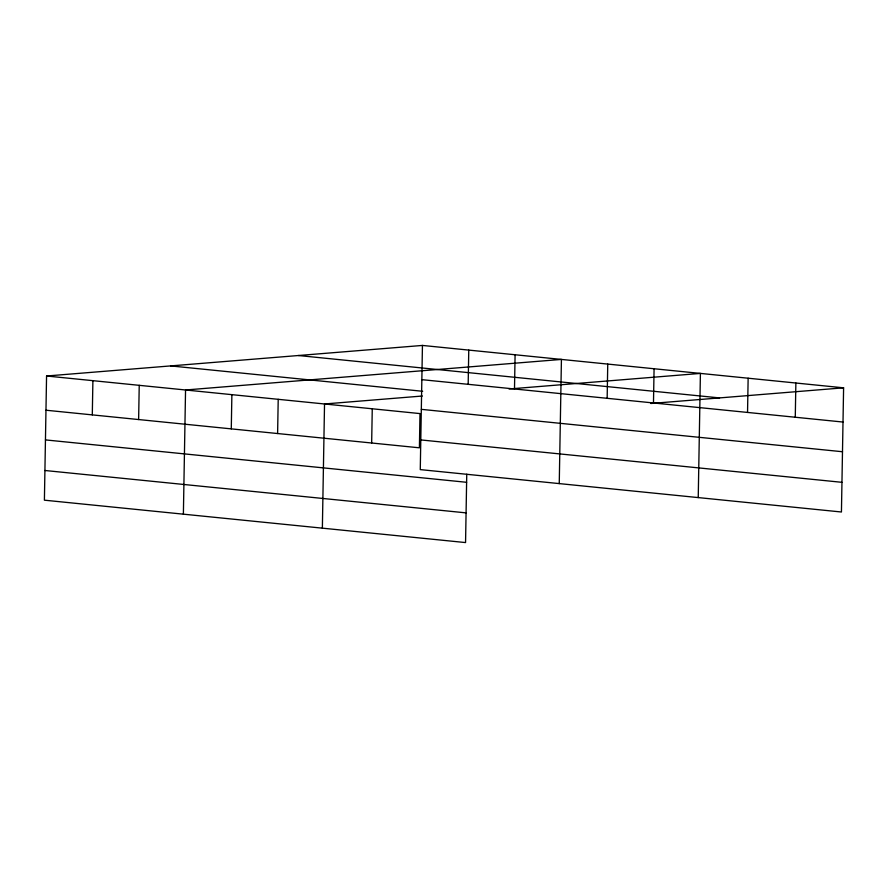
<?xml version="1.0" encoding="UTF-8"?>
<svg xmlns="http://www.w3.org/2000/svg" width="888" height="888" viewBox="0 0 888 888"><rect width="100%" height="100%" fill="white"/><g stroke="black" fill="none" stroke-linecap="round" stroke-linejoin="round"><path stroke-width="1.33" d="M422.444 345.432L420.268 469.608L841.436 511.999L843.6 387.823L422.444 345.432L46.565 376.001L44.4 500.177L465.556 542.568L466.755 474.203M92.297 414.885L92.896 380.663M138.628 419.547L139.227 385.325M183.383 514.163L185.548 389.987L561.427 359.418L559.251 483.605M231.28 428.871L231.879 394.649M277.611 433.533L278.21 399.311M322.366 528.149L324.531 403.973L422.388 396.015M371.661 443.001L372.261 408.78M468.176 384.326L468.764 350.094M514.496 388.988L515.096 354.756M607.159 398.312L607.747 364.091M653.479 402.974L654.079 368.753M698.234 497.591L700.41 373.415L509.035 388.977M747.541 412.443L748.14 378.21M795.271 417.249L795.87 383.017M650.849 403.496L843.6 387.823M298.401 355.522L719.558 397.913M421.844 379.653L843.001 422.044M170.607 365.911L422.677 391.286M421.323 409.346L842.49 451.737M46.565 376.001L419.991 413.586L419.402 447.807L45.965 410.223M420.79 439.926L841.946 482.317M45.455 439.904L466.611 482.295M44.922 470.496L466.078 512.876"/></g></svg>
